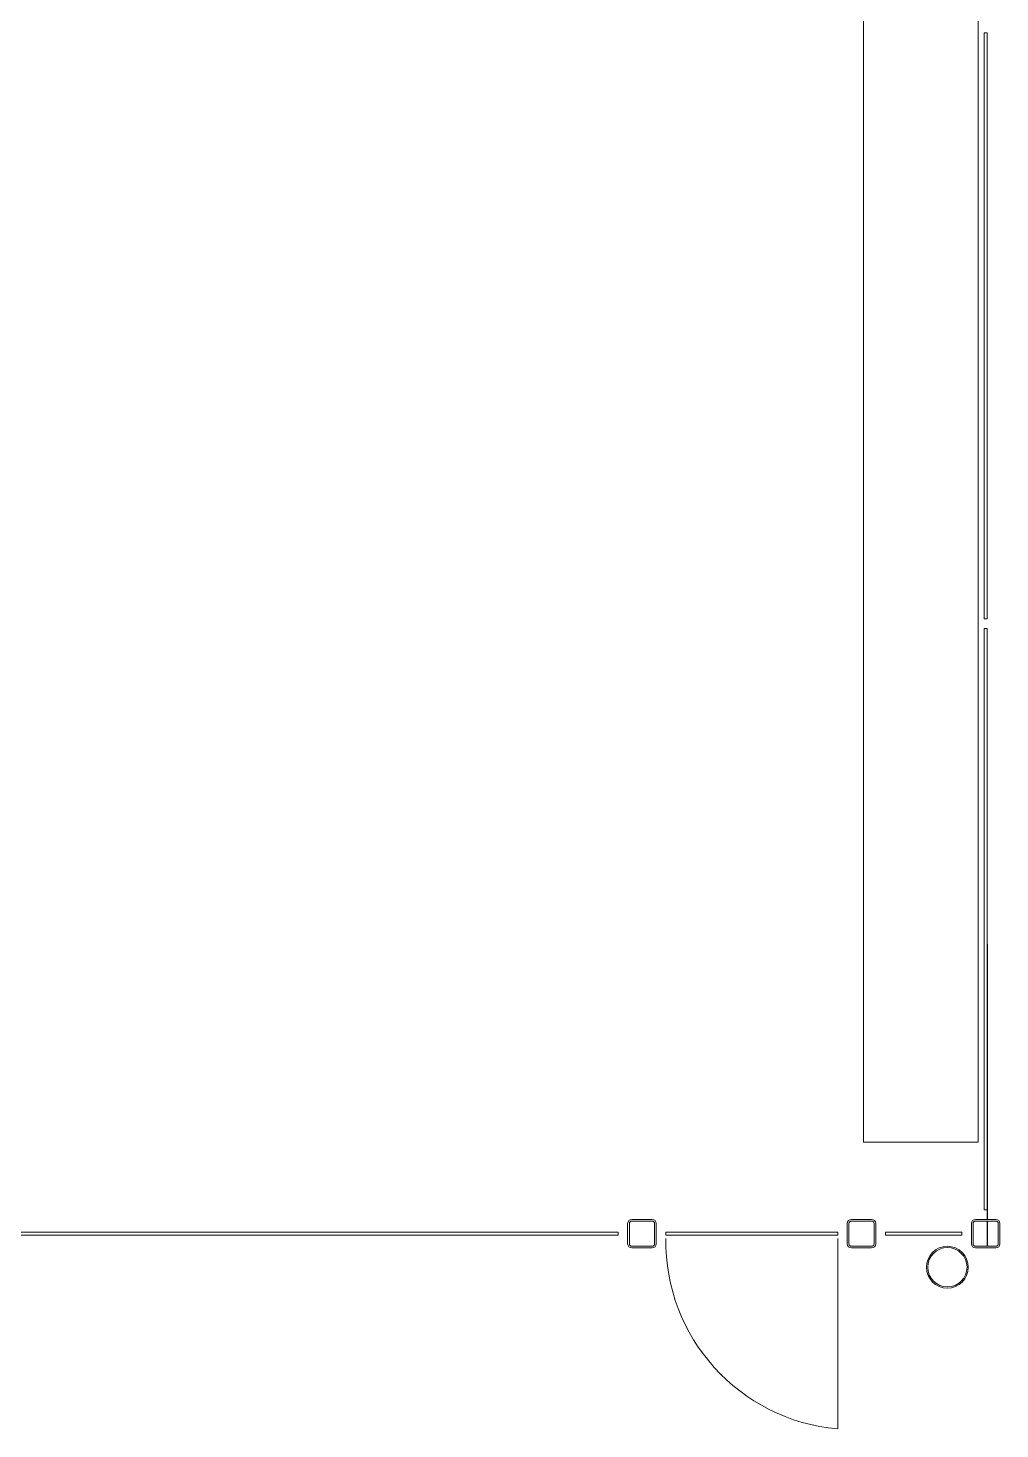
# Model space of a CAD drawing. Header units: millimetres. Extents: x -677815 to 406757, y -145898 to 39000.
# Drawn here: x 274674 to 279765, y -18138 to -10800 of the extents above; entities that cross this region are included whole.
import ezdxf

# ---------------------------------------------------------------- set-up
doc = ezdxf.new("R2010")
doc.units = ezdxf.units.MM
doc.header["$LTSCALE"] = 8
for name, color, linetype, lineweight in [('Xref building Toll$0$A-DETL', 8, 'Continuous', 9), ('Xref building Toll$0$A-FLOR', 8, 'Continuous', 25), ('Xref building Toll$0$A-GLAZ-CWMG', 8, 'Continuous', 9), ('Xref building Toll$0$I-FURN', 8, 'Continuous', 9), ('Xref building Toll$0$S-COLS', 8, 'Continuous', 9)]:
    doc.layers.add(name, color=color, linetype=linetype, lineweight=lineweight)

# ---------------------------------------------------------------- blocks, each defined once
blk = doc.blocks.new('Xref building Toll$0$TUBELINE CHS Columns C350L0 _AS 1163_ _AUS_ - AS1_5 - 219_1x6_4 CHS-2145198-MASTER GROUND FLOOR')
at = {"layer": 'Xref building Toll$0$S-COLS', "lineweight": 18}
for radius, start, end in [(109.6, 360, 180), (103.1, 0, 180), (109.6, 180, 360), (103.1, 180, 0)]:
    blk.add_arc((0, 0), radius, start, end, dxfattribs=at)
blk = doc.blocks.new('Xref building Toll$0$Rectangular Mullion - _SBA 100 x 15mm-2259685-MASTER GROUND FLOOR')
at = {"layer": 'Xref building Toll$0$A-GLAZ-CWMG'}
for p, q in [((287165, 122890), (287165, 122905)), ((287165, 122905), (287565, 122905)), ((287565, 122890), (287165, 122890)), ((287565, 122905), (287565, 122890))]:
    blk.add_line(p, q, dxfattribs=at)
blk = doc.blocks.new('Xref building Toll$0$Beca-34-S-SHS-Col_AU_NZ - 150x9_0 SHS-2259834-MASTER GROUND FLOOR')
at = {"layer": 'Xref building Toll$0$S-COLS'}
for p, q in [((52.5, 75), (-52.5, 75)), ((-75, 52.5), (-75, -52.5)), ((-66, -52.5), (-66, 52.5)), ((-52.5, 66), (52.5, 66)), ((66, 52.5), (66, -52.5)), ((75, -52.5), (75, 52.5)), ((52.5, -66), (-52.5, -66)), ((-52.5, -75), (52.5, -75))]:
    blk.add_line(p, q, dxfattribs=at)
for centre, radius, start, end in [((-52.5, 52.5), 22.5, 90, 180), ((52.5, 52.5), 22.5, 360, 90), ((-52.5, 52.5), 13.5, 90, 180), ((52.5, 52.5), 13.5, 0, 90), ((-52.5, -52.5), 22.5, 180, 270), ((-52.5, -52.5), 13.5, 180, 270), ((52.5, -52.5), 22.5, 270, 360), ((52.5, -52.5), 13.5, 270, 0)]:
    blk.add_arc(centre, radius, start, end, dxfattribs=at)
blk = doc.blocks.new('Xref building Toll$0$Rectangular Mullion - _SBA 100 x 15mm-2260036-MASTER GROUND FLOOR')
at = {"layer": 'Xref building Toll$0$A-GLAZ-CWMG'}
for p, q in [((286015, 122890), (286015, 122905)), ((286015, 122905), (286915, 122905)), ((286915, 122890), (286015, 122890)), ((286915, 122905), (286915, 122890))]:
    blk.add_line(p, q, dxfattribs=at)
blk = doc.blocks.new('Xref building Toll$0$Rectangular Mullion - _SBA 100 x 15mm-2259878-MASTER GROUND FLOOR')
at = {"layer": 'Xref building Toll$0$A-GLAZ-CWMG'}
for p, q in [((287682.5, 132307.5), (287697.5, 132307.5)), ((287682.5, 129237.5), (287682.5, 132307.5)), ((287697.5, 132307.5), (287697.5, 129237.5)), ((287697.5, 129237.5), (287682.5, 129237.5))]:
    blk.add_line(p, q, dxfattribs=at)
blk = doc.blocks.new('Xref building Toll$0$Rectangular Mullion - _SBA 100 x 15mm-2259877-MASTER GROUND FLOOR')
at = {"layer": 'Xref building Toll$0$A-GLAZ-CWMG'}
for p, q in [((287682.5, 135402.5), (287697.5, 135402.5)), ((287682.5, 132357.5), (287682.5, 135402.5)), ((287697.5, 135402.5), (287697.5, 132357.5)), ((287697.5, 132357.5), (287682.5, 132357.5))]:
    blk.add_line(p, q, dxfattribs=at)
blk = doc.blocks.new('Xref building Toll$0$IVS-FURNITURE-Table Cabinet Frame1 - D600 H900 THK18_18 2-2258912-MASTER GROUND FLOOR')
at = {"layer": 'Xref building Toll$0$I-FURN'}
for p, q in [((-5240, 0), (5240, 0)), ((-5240, 0), (-5240, -600)), ((5240, -600), (-5240, -600))]:
    blk.add_line(p, q, dxfattribs=at)
blk = doc.blocks.new('Xref building Toll$0$Rectangular Mullion - _SBA 100 x 15mm-2260069-MASTER GROUND FLOOR')
at = {"layer": 'Xref building Toll$0$A-GLAZ-CWMG'}
for p, q in [((278050, 122890), (278050, 122905)), ((278050, 122905), (278065, 122905)), ((278065, 122890), (278050, 122890)), ((278094, 122905), (285765, 122905)), ((285765, 122890), (278094, 122890)), ((285765, 122905), (285765, 122890))]:
    blk.add_line(p, q, dxfattribs=at)
blk = doc.blocks.new('Xref building Toll$0$building block 28092016')
at = {"layer": 'Xref building Toll$0$A-DETL'}
blk.add_line((1001464.6, -688639.5), (1001464.6, -689637.6), dxfattribs=at)
blk.add_arc((1001551.5, -688654.4), 987, 179.12995, 264.9522, dxfattribs=at)
at = {"layer": 'Xref building Toll$0$A-FLOR'}
for p, q in [((1002249.6, -688539.5), (1002249.6, -687097.9)), ((1002249.6, -688680.5), (1002249.6, -688548.5))]:
    blk.add_line(p, q, dxfattribs=at)
at = {"layer": 'Xref building Toll$0$A-GLAZ-CWMG'}
for name, p in [('Xref building Toll$0$Rectangular Mullion - _SBA 100 x 15mm-2259878-MASTER GROUND FLOOR', (714549.7, -814631.9)), ('Xref building Toll$0$Rectangular Mullion - _SBA 100 x 15mm-2259877-MASTER GROUND FLOOR', (714549.7, -820846.9)), ('Xref building Toll$0$Rectangular Mullion - _SBA 100 x 15mm-2260069-MASTER GROUND FLOOR', (714549.7, -811511.9)), ('Xref building Toll$0$Rectangular Mullion - _SBA 100 x 15mm-2260036-MASTER GROUND FLOOR', (714549.7, -811511.9)), ('Xref building Toll$0$Rectangular Mullion - _SBA 100 x 15mm-2259685-MASTER GROUND FLOOR', (714549.7, -811511.9))]:
    blk.add_blockref(name, p, dxfattribs=at)
at = {"layer": 'Xref building Toll$0$I-FURN', "rotation": 90}
blk.add_blockref('Xref building Toll$0$IVS-FURNITURE-Table Cabinet Frame1 - D600 H900 THK18_18 2-2258912-MASTER GROUND FLOOR', (1001600.2, -682896.1), dxfattribs=at)
at = {"layer": 'Xref building Toll$0$S-COLS'}
for name, p in [('Xref building Toll$0$Beca-34-S-SHS-Col_AU_NZ - 150x9_0 SHS-2259834-MASTER GROUND FLOOR', (1000439.6, -688614.5)), ('Xref building Toll$0$Beca-34-S-SHS-Col_AU_NZ - 150x9_0 SHS-2259834-MASTER GROUND FLOOR', (1001589.6, -688614.5)), ('Xref building Toll$0$Beca-34-S-SHS-Col_AU_NZ - 150x9_0 SHS-2259834-MASTER GROUND FLOOR', (1002239.6, -688614.5)), ('Xref building Toll$0$TUBELINE CHS Columns C350L0 _AS 1163_ _AUS_ - AS1_5 - 219_1x6_4 CHS-2145198-MASTER GROUND FLOOR', (1002039, -688790.5))]:
    blk.add_blockref(name, p, dxfattribs=at)
blk = doc.blocks.new('Xref building Toll')
blk.add_blockref('Xref building Toll$0$building block 28092016', (-722549.6, 671499.5))

msp = doc.modelspace()

# ---------------------------------------------------------------- block references
msp.add_blockref('Xref building Toll', (0, 0))

doc.saveas('drawing.dxf')
